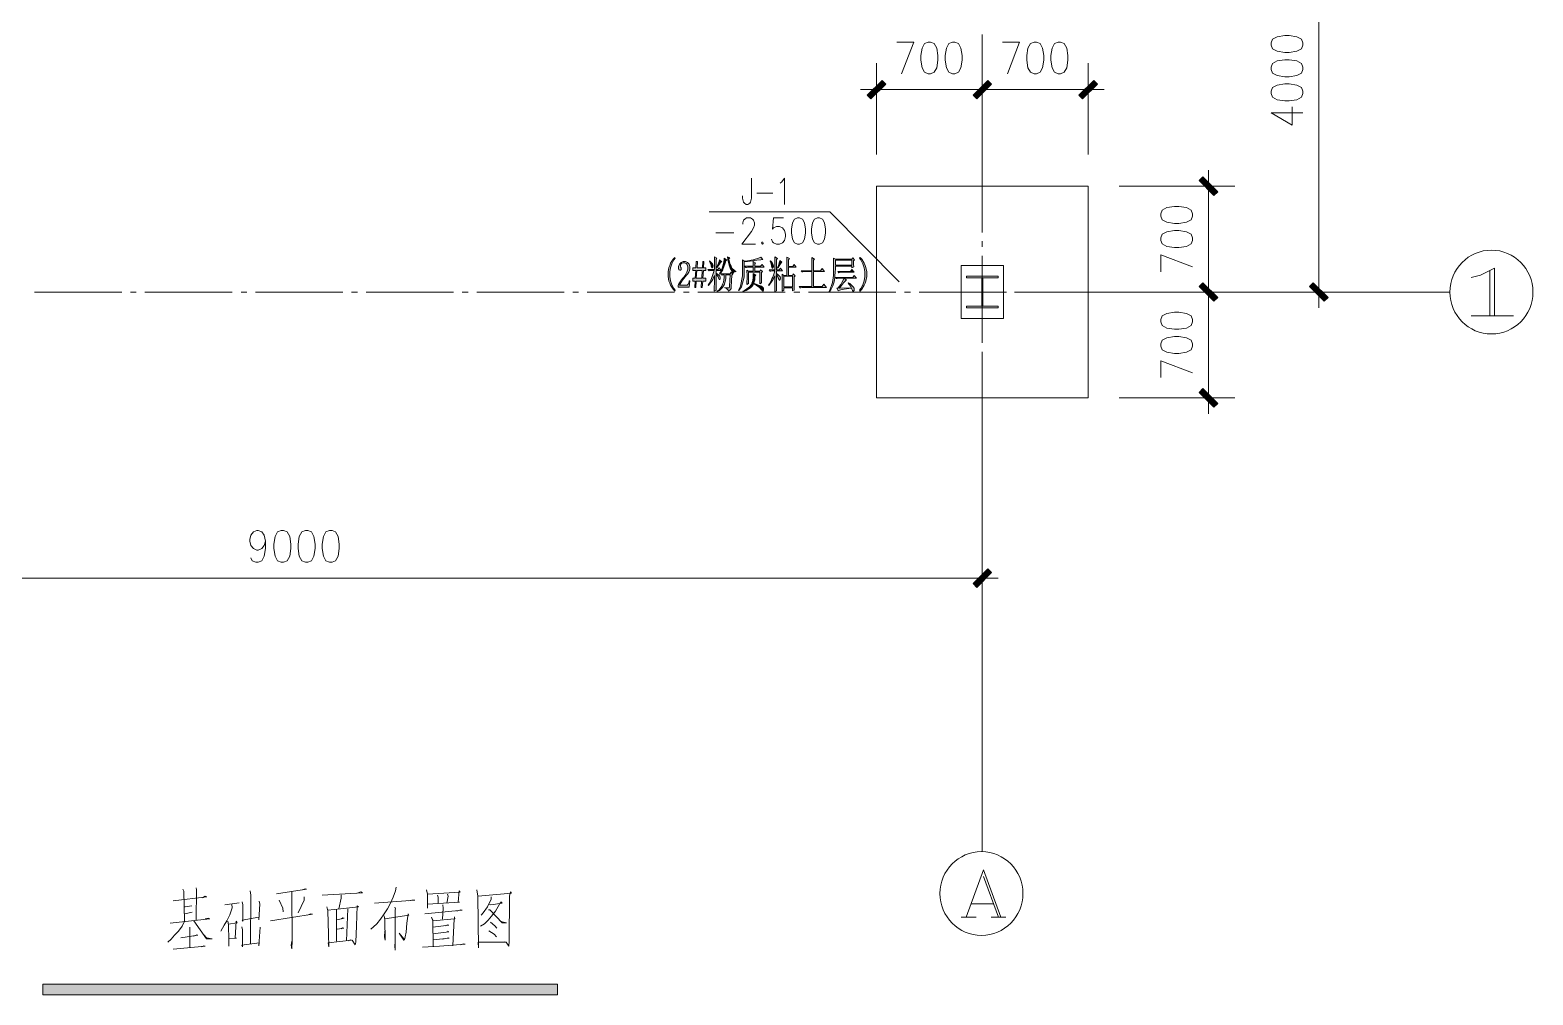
# Model space of a CAD drawing. Header units: millimetres. Extents: x 0 to 586, y 0 to 414.
# Drawn here: x 112.1 to 252.1, y 245.9 to 335.7 of the extents above; entities that cross this region are included whole.
import ezdxf

# ---------------------------------------------------------------- set-up
doc = ezdxf.new("R2010")
doc.units = ezdxf.units.MM

msp = doc.modelspace()

# ---------------------------------------------------------------- hatches: boundary and pattern name
h = msp.add_hatch(color=0)
h.dxf.hatch_style = 2
h.paths.add_polyline_path([(191.459556, 331.039611), (191.808806, 330.693889), (190.425917, 329.311), (190.080194, 329.66025)])
h = msp.add_hatch(color=0)
h.dxf.hatch_style = 2
h.paths.add_polyline_path([(200.286056, 329.311), (199.936806, 329.66025), (201.316167, 331.039611), (201.665417, 330.693889)])
h = msp.add_hatch(color=0)
h.dxf.hatch_style = 2
h.paths.add_polyline_path([(201.316167, 331.039611), (201.665417, 330.693889), (200.286056, 329.311), (199.936806, 329.66025)])
h = msp.add_hatch(color=0)
h.dxf.hatch_style = 2
h.paths.add_polyline_path([(210.146194, 329.311), (209.796944, 329.66025), (211.176306, 331.039611), (211.525556, 330.693889)])
h = msp.add_hatch(color=0)
h.dxf.hatch_style = 2
h.paths.add_polyline_path([(222.733306, 320.667944), (222.384056, 320.322222), (221.004694, 321.701583), (221.353944, 322.050833)])
h = msp.add_hatch(color=0)
h.dxf.hatch_style = 2
h.paths.add_polyline_path([(172.190833, 314.487278), (172.063833, 314.321472), (171.876861, 313.965167), (171.813361, 313.778194), (171.749861, 313.587694), (171.686361, 313.192583), (171.686361, 312.984444), (171.686361, 312.772778), (171.749861, 312.374139), (171.813361, 312.187167), (171.876861, 312.000194), (172.063833, 311.650944), (172.190833, 311.485139), (172.137917, 311.414583), (171.982694, 311.587444), (171.749861, 311.954333), (171.675778, 312.151889), (171.598167, 312.349444), (171.520556, 312.765722), (171.520556, 312.984444), (171.520556, 313.199639), (171.598167, 313.608861), (171.675778, 313.806417), (171.749861, 314.000444), (171.982694, 314.377917), (172.137917, 314.554306)])
h = msp.add_hatch(color=0)
h.dxf.hatch_style = 2
h.paths.add_polyline_path([(173.351472, 313.548889), (173.351472, 313.675889), (173.305611, 313.862861), (173.25975, 313.929889), (173.217417, 313.993389), (173.083361, 314.060417), (172.995167, 314.060417), (172.931667, 314.060417), (172.818778, 314.014556), (172.769389, 313.972222), (172.723528, 313.926361), (172.677667, 313.813472), (172.677667, 313.742917), (172.677667, 313.700583), (172.698833, 313.633556), (172.72, 313.605333), (172.737639, 313.577111), (172.755278, 313.524194), (172.755278, 313.495972), (172.755278, 313.460694), (172.741167, 313.407778), (172.727056, 313.393667), (172.712944, 313.376028), (172.670611, 313.358389), (172.645917, 313.358389), (172.610639, 313.358389), (172.557722, 313.383083), (172.540083, 313.40425), (172.522444, 313.428944), (172.501278, 313.510083), (172.501278, 313.563), (172.501278, 313.707639), (172.585944, 313.929889), (172.667083, 314.003972), (172.748222, 314.081583), (172.924611, 314.155667), (173.019861, 314.155667), (173.150389, 314.155667), (173.347944, 314.074528), (173.411444, 313.989861), (173.474944, 313.908722), (173.538444, 313.700583), (173.538444, 313.577111), (173.538444, 313.495972), (173.506694, 313.330167), (173.474944, 313.2455), (173.446722, 313.164361), (173.347944, 313.005611), (173.284444, 312.931528), (173.122167, 312.7375), (172.87875, 312.423528), (172.794083, 312.303583), (172.705889, 312.183639), (172.603583, 312.021361), (172.589472, 311.979028), (173.238583, 311.979028), (173.287972, 311.979028), (173.372639, 312.028417), (173.404389, 312.074278), (173.436139, 312.123667), (173.482, 312.268306), (173.492583, 312.363556), (173.559611, 312.363556), (173.492583, 311.774417), (172.469528, 311.774417), (172.469528, 311.954333), (172.494222, 312.014306), (172.585944, 312.173056), (172.649444, 312.268306), (172.712944, 312.367083), (172.882278, 312.592861), (172.984583, 312.723389), (173.079833, 312.839806), (173.217417, 313.062056), (173.263278, 313.164361), (173.305611, 313.266667), (173.351472, 313.460694)])
h = msp.add_hatch(color=0)
h.paths.add_polyline_path([(174.649694, 312.352972), (174.141694, 312.352972), (174.106417, 311.746194), (174.007639, 311.746194), (174.042917, 312.352972), (173.83125, 312.352972), (173.83125, 312.614028), (174.0535, 312.614028), (174.106417, 313.330167), (173.83125, 313.330167), (173.83125, 313.591222), (174.120528, 313.591222), (174.152278, 314.155667), (174.251056, 314.155667), (174.219306, 313.591222), (174.723778, 313.591222), (174.759056, 314.155667), (174.857833, 314.155667), (174.822556, 313.591222), (175.034222, 313.591222), (175.034222, 313.330167), (174.811972, 313.330167), (174.759056, 312.614028), (175.034222, 312.614028), (175.034222, 312.352972), (174.748472, 312.352972), (174.713194, 311.746194), (174.614417, 311.746194)])
h.paths.add_polyline_path([(174.152278, 312.614028), (174.660278, 312.614028), (174.713194, 313.330167), (174.208722, 313.330167)])
h = msp.add_hatch(color=0)
h.dxf.hatch_style = 2
h.paths.add_polyline_path([(175.993778, 313.012667), (175.993778, 311.912), (175.993778, 311.823806), (175.997306, 311.615667), (176.004361, 311.49925), (175.827972, 311.404), (175.8315, 311.587444), (175.838556, 312.32475), (175.838556, 312.875083), (175.789167, 312.7375), (175.679806, 312.501139), (175.623361, 312.398833), (175.566917, 312.300056), (175.390528, 312.07075), (175.277639, 311.940222), (175.252944, 311.979028), (175.341139, 312.116611), (175.503417, 312.423528), (175.573972, 312.592861), (175.644528, 312.762194), (175.768, 313.136139), (175.817389, 313.344278), (175.605722, 313.344278), (175.535167, 313.344278), (175.404639, 313.323111), (175.341139, 313.301944), (175.242361, 313.425417), (175.849139, 313.425417), (175.849139, 314.265028), (175.849139, 314.360278), (175.842083, 314.533139), (175.838556, 314.61075), (176.067861, 314.473167), (175.993778, 314.374389), (175.993778, 313.425417), (176.170167, 313.425417), (176.290111, 313.577111), (176.4665, 313.344278), (175.993778, 313.344278), (175.993778, 313.079694), (176.096083, 313.019722), (176.247778, 312.906833), (176.293639, 312.853917), (176.343028, 312.801), (176.385361, 312.698694), (176.381833, 312.649306), (176.381833, 312.596389), (176.364194, 312.529361), (176.350083, 312.518778), (176.335972, 312.504667), (176.318333, 312.490556), (176.290111, 312.490556), (176.24425, 312.564639), (176.223083, 312.64225), (176.191333, 312.730444), (176.074917, 312.917417)])
h = msp.add_hatch(color=0)
h.dxf.hatch_style = 2
h.paths.add_polyline_path([(175.397583, 314.222694), (175.514, 314.106278), (175.655111, 313.944), (175.679806, 313.901667), (175.7045, 313.855806), (175.718611, 313.767611), (175.711556, 313.72175), (175.7045, 313.675889), (175.679806, 313.619444), (175.662167, 313.605333), (175.644528, 313.591222), (175.616306, 313.577111), (175.605722, 313.577111), (175.591611, 313.577111), (175.563389, 313.651194), (175.552806, 313.728806), (175.535167, 313.817), (175.446972, 314.046306), (175.376417, 314.183889)])
h = msp.add_hatch(color=0)
h.dxf.hatch_style = 2
h.paths.add_polyline_path([(176.311278, 314.321472), (176.519417, 314.127444), (176.420639, 314.085111), (176.318333, 313.915778), (176.141944, 313.65825), (176.067861, 313.577111), (176.046694, 313.605333), (176.141944, 313.802889), (176.272472, 314.162722)])
h = msp.add_hatch(color=0)
h.dxf.hatch_style = 2
h.paths.add_polyline_path([(176.762833, 314.473167), (176.995667, 314.307361), (176.907472, 314.222694), (176.8475, 314.011028), (176.727556, 313.661778), (176.671111, 313.527722), (176.611139, 313.393667), (176.448861, 313.122028), (176.343028, 312.984444), (176.311278, 313.026778), (176.410056, 313.185528), (176.568806, 313.559472), (176.62525, 313.778194), (176.681694, 313.993389), (176.75225, 314.342639)])
h = msp.add_hatch(color=0)
h.dxf.hatch_style = 2
h.paths.add_polyline_path([(177.073278, 314.596639), (177.270833, 314.497861), (177.182639, 314.416722), (177.210861, 314.22975), (177.316694, 313.884028), (177.397833, 313.72175), (177.475444, 313.559472), (177.701222, 313.330167), (177.842333, 313.259611), (177.842333, 313.217278), (177.771778, 313.224333), (177.662417, 313.164361), (177.623611, 313.093806), (177.500139, 313.224333), (177.313167, 313.552417), (177.246139, 313.749972), (177.182639, 313.944), (177.094444, 314.367333)])
h = msp.add_hatch(color=0)
h.dxf.hatch_style = 2
h.paths.add_polyline_path([(178.08575, 311.485139), (178.283306, 311.883778), (178.470278, 312.825694), (178.459694, 313.3725), (178.459694, 313.714694), (178.452639, 314.198), (178.449111, 314.335583), (178.604333, 314.212111), (178.932417, 314.243861), (179.454528, 314.332056), (179.648556, 314.381444), (179.842583, 314.434361), (180.096583, 314.533139), (180.156556, 314.582528), (180.343528, 314.349694), (180.167139, 314.328528), (179.803778, 314.279139), (179.616806, 314.250917), (179.422778, 314.226222), (178.918306, 314.169778), (178.604333, 314.141556), (178.604333, 313.234917), (178.618444, 312.709278), (178.3715, 311.820278), (178.106917, 311.456917)])
h = msp.add_hatch(color=0)
h.dxf.hatch_style = 2
h.paths.add_polyline_path([(179.461583, 313.728806), (179.461583, 313.838167), (179.454528, 314.053361), (179.451, 314.155667), (179.680306, 314.032194), (179.606222, 313.947528), (179.606222, 313.728806), (180.135389, 313.728806), (180.2765, 313.894611), (180.463472, 313.647667), (179.606222, 313.647667), (179.606222, 313.259611), (180.057778, 313.259611), (180.135389, 313.397194), (180.30825, 313.231389), (180.220056, 313.136139), (180.220056, 312.786889), (180.227111, 312.310639), (180.234167, 312.187167), (180.078944, 312.088389), (180.078944, 313.178472), (179.020611, 313.178472), (179.020611, 312.116611), (178.865389, 312.035472), (178.872444, 312.240083), (178.8795, 312.6105), (178.8795, 312.772778), (178.8795, 312.931528), (178.872444, 313.231389), (178.865389, 313.368972), (179.020611, 313.259611), (179.461583, 313.259611), (179.461583, 313.647667), (178.999444, 313.647667), (178.939472, 313.647667), (178.816, 313.6265), (178.756028, 313.605333), (178.65725, 313.728806)])
h = msp.add_hatch(color=0)
h.dxf.hatch_style = 2
h.paths.add_polyline_path([(180.936194, 313.383083), (181.465361, 313.383083), (181.465361, 314.346167), (181.465361, 314.395556), (181.461833, 314.519028), (181.454778, 314.593111), (181.708778, 314.444944), (181.61, 314.346167), (181.61, 313.383083), (181.874583, 313.383083), (182.005111, 313.563), (182.1815, 313.301944), (181.61, 313.301944), (181.61, 313.040889), (181.751111, 312.949167), (181.916917, 312.815111), (181.941611, 312.772778), (181.962778, 312.726917), (181.983944, 312.652833), (181.983944, 312.628139), (181.983944, 312.599917), (181.969833, 312.532889), (181.955722, 312.497611), (181.941611, 312.458806), (181.923972, 312.42), (181.902806, 312.42), (181.856944, 312.490556), (181.828722, 312.557583), (181.789917, 312.659889), (181.680556, 312.868028), (181.61, 312.970333), (181.61, 311.774417), (181.61, 311.68975), (181.613528, 311.520417), (181.620583, 311.428694), (181.454778, 311.361667), (181.461833, 311.527472), (181.465361, 312.26125), (181.465361, 312.83275), (181.415972, 312.716333), (181.299556, 312.490556), (181.236056, 312.377667), (181.169028, 312.268306), (181.010278, 312.049583), (180.915028, 311.940222), (180.893861, 311.979028), (180.971472, 312.095444), (181.126694, 312.381194), (181.200778, 312.550528), (181.278389, 312.719861), (181.405389, 313.093806), (181.454778, 313.301944), (181.299556, 313.301944), (181.229, 313.301944), (181.098472, 313.280778), (181.0385, 313.259611)])
h = msp.add_hatch(color=0)
h.dxf.hatch_style = 2
h.paths.add_polyline_path([(181.080833, 314.222694), (181.147861, 314.141556), (181.250167, 314.003972), (181.285444, 313.947528), (181.320722, 313.891083), (181.352472, 313.781722), (181.345417, 313.728806), (181.338361, 313.672361), (181.313667, 313.601806), (181.296028, 313.584167), (181.274861, 313.566528), (181.246639, 313.548889), (181.236056, 313.548889), (181.207833, 313.548889), (181.176083, 313.630028), (181.169028, 313.714694), (181.158444, 313.817), (181.098472, 314.056889), (181.049083, 314.194472)])
h = msp.add_hatch(color=0)
h.dxf.hatch_style = 2
h.paths.add_polyline_path([(181.941611, 314.265028), (182.128583, 314.099222), (182.089778, 314.071), (181.991, 313.954583), (181.934556, 313.866389), (181.878111, 313.774667), (181.786389, 313.615917), (181.751111, 313.548889), (181.719361, 313.577111), (181.804028, 313.795833), (181.913389, 314.141556)])
h = msp.add_hatch(color=0)
h.paths.add_polyline_path([(182.139167, 312.984444), (182.304972, 312.875083), (182.590722, 312.875083), (182.590722, 314.183889), (182.590722, 314.286194), (182.583667, 314.48375), (182.580139, 314.582528), (182.830611, 314.444944), (182.742417, 314.332056), (182.742417, 313.714694), (183.141056, 313.714694), (183.282167, 313.891083), (183.472667, 313.630028), (182.742417, 313.630028), (182.742417, 312.875083), (183.109306, 312.875083), (183.183389, 313.012667), (183.349194, 312.846861), (183.271583, 312.751611), (183.271583, 311.81675), (183.271583, 311.717972), (183.278639, 311.566278), (183.282167, 311.513361), (183.119889, 311.442806), (183.119889, 311.732083), (182.304972, 311.732083), (182.304972, 311.485139), (182.139167, 311.414583), (182.142694, 311.601556), (182.14975, 312.035472), (182.14975, 312.282417), (182.14975, 312.532889), (182.142694, 312.882139)])
h.paths.add_polyline_path([(182.304972, 312.793944), (182.304972, 311.81675), (183.119889, 311.81675), (183.119889, 312.793944)])
h = msp.add_hatch(color=0)
h.dxf.hatch_style = 2
h.paths.add_polyline_path([(184.915528, 313.922833), (184.915528, 314.046306), (184.908472, 314.363806), (184.901417, 314.554306), (185.176583, 314.402611), (185.077806, 314.29325), (185.077806, 313.316056), (185.716333, 313.316056), (185.871556, 313.510083), (186.093806, 313.234917), (185.077806, 313.234917), (185.077806, 311.827333), (185.871556, 311.827333), (186.047944, 312.049583), (186.291361, 311.746194), (184.0865, 311.746194), (184.015944, 311.746194), (183.885417, 311.725028), (183.821917, 311.703861), (183.723139, 311.827333), (184.915528, 311.827333), (184.915528, 313.234917), (184.287583, 313.234917), (184.2135, 313.234917), (184.082972, 313.21375), (184.023, 313.192583), (183.924222, 313.316056), (184.915528, 313.316056)])
h = msp.add_hatch(color=0)
h.paths.add_polyline_path([(186.534778, 311.404), (186.637083, 311.601556), (186.78525, 312.014306), (186.831111, 312.2295), (186.873444, 312.441167), (186.922833, 312.8645), (186.929889, 313.076167), (186.933417, 313.284306), (186.940472, 313.672361), (186.940472, 313.845222), (186.940472, 314.021611), (186.933417, 314.342639), (186.929889, 314.487278), (187.106278, 314.377917), (188.637333, 314.377917), (188.746694, 314.511972), (188.901917, 314.321472), (188.813722, 314.236806), (188.813722, 314.162722), (188.813722, 314.0075), (188.813722, 313.926361), (188.813722, 313.84875), (188.81725, 313.714694), (188.824306, 313.65825), (188.647917, 313.577111), (188.647917, 313.742917), (187.106278, 313.742917), (187.106278, 313.534778), (187.088639, 313.114972), (187.074528, 312.903306), (187.056889, 312.688111), (186.986333, 312.289472), (186.933417, 312.1025), (186.884028, 311.919056), (186.697056, 311.545111), (186.566528, 311.361667)])
h.paths.add_polyline_path([(187.106278, 314.29325), (187.106278, 313.824056), (188.647917, 313.824056), (188.647917, 314.29325)])
h = msp.add_hatch(color=0)
h.dxf.hatch_style = 2
h.paths.add_polyline_path([(189.364056, 314.487278), (189.416972, 314.554306), (189.572194, 314.377917), (189.805028, 314.000444), (189.882639, 313.806417), (189.956722, 313.608861), (190.034333, 313.199639), (190.034333, 312.984444), (190.034333, 312.765722), (189.956722, 312.349444), (189.882639, 312.151889), (189.805028, 311.954333), (189.572194, 311.587444), (189.416972, 311.414583), (189.364056, 311.485139), (189.491056, 311.650944), (189.678028, 312.000194), (189.741528, 312.187167), (189.805028, 312.374139), (189.868528, 312.772778), (189.868528, 312.984444), (189.868528, 313.192583), (189.805028, 313.587694), (189.741528, 313.778194), (189.678028, 313.965167), (189.491056, 314.321472)])
h = msp.add_hatch(color=0)
h.dxf.hatch_style = 2
h.paths.add_polyline_path([(176.4665, 313.026778), (177.302583, 313.026778), (177.401361, 313.164361), (177.567167, 312.984444), (177.468389, 312.903306), (177.447222, 312.374139), (177.411944, 311.781472), (177.401361, 311.717972), (177.390778, 311.658), (177.348444, 311.559222), (177.313167, 311.527472), (177.281417, 311.492194), (177.19675, 311.428694), (177.147361, 311.404), (177.126194, 311.506306), (176.960389, 311.658), (176.819278, 311.703861), (176.819278, 311.760306), (176.956861, 311.732083), (177.129722, 311.707389), (177.165, 311.710917), (177.200278, 311.714444), (177.246139, 311.770889), (177.253194, 311.820278), (177.26025, 311.873194), (177.292, 312.434111), (177.313167, 312.942111), (176.918056, 312.942111), (176.896889, 312.585806), (176.784, 312.067222), (176.695806, 311.904944), (176.607611, 311.742667), (176.311278, 311.471028), (176.103139, 311.361667), (176.092556, 311.414583), (176.279528, 311.545111), (176.537056, 311.869667), (176.607611, 312.063694), (176.681694, 312.254194), (176.759306, 312.695167), (176.762833, 312.942111), (176.724028, 312.942111), (176.62525, 312.924472), (176.565278, 312.903306)])
h = msp.add_hatch(color=0)
h.dxf.hatch_style = 2
h.paths.add_polyline_path([(178.502028, 311.414583), (178.629028, 311.471028), (178.875972, 311.619194), (178.992389, 311.710917), (179.112333, 311.802639), (179.281667, 312.017833), (179.331056, 312.137778), (179.380444, 312.257722), (179.433361, 312.497611), (179.440417, 312.621083), (179.443944, 312.741028), (179.451, 312.949167), (179.451, 313.040889), (179.694417, 312.889194), (179.606222, 312.790417), (179.595639, 312.476444), (179.458056, 312.00725), (179.334583, 311.855556), (179.211111, 311.703861), (178.801889, 311.463972), (178.516139, 311.37225)])
h = msp.add_hatch(color=0)
h.dxf.hatch_style = 2
h.paths.add_polyline_path([(188.341, 312.187167), (188.443306, 312.109556), (188.623222, 311.957861), (188.697306, 311.883778), (188.771389, 311.806167), (188.852528, 311.675639), (188.856056, 311.622722), (188.863111, 311.566278), (188.845472, 311.481611), (188.824306, 311.449861), (188.803139, 311.418111), (188.774917, 311.389889), (188.75375, 311.389889), (188.729056, 311.407528), (188.725528, 311.428694), (188.704361, 311.478083), (188.647917, 311.601556), (188.616167, 311.675639), (188.355111, 311.647417), (187.938833, 311.5945), (187.783611, 311.566278), (187.624861, 311.538056), (187.42025, 311.471028), (187.370861, 311.428694), (187.2615, 311.68975), (187.332056, 311.696806), (187.508444, 311.869667), (187.61075, 312.035472), (187.716583, 312.201278), (187.861222, 312.490556), (187.900028, 312.614028), (187.480222, 312.614028), (187.409667, 312.614028), (187.275611, 312.592861), (187.215639, 312.571694), (187.116861, 312.695167), (188.725528, 312.695167), (188.866639, 312.875083), (189.078306, 312.614028), (187.931778, 312.614028), (188.139917, 312.434111), (188.090528, 312.412944), (187.952944, 312.282417), (187.86475, 312.173056), (187.776556, 312.056639), (187.575472, 311.813222), (187.459056, 311.68975), (188.591472, 311.732083), (188.542083, 311.827333), (188.400972, 312.035472), (188.305722, 312.144833)])
h = msp.add_hatch(color=0)
h.dxf.hatch_style = 2
h.paths.add_polyline_path([(187.335583, 313.249028), (188.527972, 313.249028), (188.6585, 313.414833), (188.856056, 313.164361), (187.698944, 313.164361), (187.617806, 313.164361), (187.487278, 313.143194), (187.437889, 313.125556)])
h = msp.add_hatch(color=0)
h.dxf.hatch_style = 2
h.paths.add_polyline_path([(179.560361, 312.116611), (179.807306, 312.035472), (180.138917, 311.908472), (180.220056, 311.862611), (180.304722, 311.81675), (180.392917, 311.735611), (180.396444, 311.696806), (180.4035, 311.658), (180.410556, 311.601556), (180.410556, 311.580389), (180.410556, 311.545111), (180.399972, 311.488667), (180.392917, 311.463972), (180.385861, 311.439278), (180.37175, 311.414583), (180.347056, 311.414583), (180.304722, 311.449861), (180.2765, 311.485139), (180.234167, 311.545111), (180.110694, 311.672111), (180.033083, 311.739139), (179.959, 311.802639), (179.715583, 311.964917), (179.549778, 312.063694)])
h = msp.add_hatch(color=0)
h.dxf.hatch_style = 2
h.paths.add_polyline_path([(221.004694, 311.841444), (221.353944, 312.190694), (222.733306, 310.811333), (222.384056, 310.462083)])
h = msp.add_hatch(color=0)
h.dxf.hatch_style = 2
h.paths.add_polyline_path([(222.733306, 310.811333), (222.384056, 310.462083), (221.004694, 311.841444), (221.353944, 312.190694)])
h = msp.add_hatch(color=0)
h.dxf.hatch_style = 2
h.paths.add_polyline_path([(231.284639, 311.841444), (231.633889, 312.190694), (233.01325, 310.811333), (232.664, 310.462083)])
h = msp.add_hatch(color=0)
h.dxf.hatch_style = 2
h.paths.add_polyline_path([(221.004694, 301.981306), (221.353944, 302.330556), (222.733306, 300.951194), (222.384056, 300.601944)])
h = msp.add_hatch(color=0)
h.dxf.hatch_style = 2
h.paths.add_polyline_path([(200.286056, 283.816778), (199.936806, 284.166028), (201.316167, 285.545389), (201.665417, 285.196139)])
h = msp.add_hatch(color=0)
h.dxf.hatch_style = 2
h.paths.add_polyline_path([(113.255778, 245.857889), (113.255778, 246.845667), (161.212389, 246.845667), (161.212389, 245.857889)])

# ---------------------------------------------------------------- linework, layer by layer
at = {"color": 0, "lineweight": 0}
for points in [[(232.148944, 350.752833), (232.148944, 311.336972)], [(200.801111, 327.18375), (200.801111, 335.318806)], [(192.831861, 334.61325), (194.408778, 334.61325), (193.279889, 331.656972)], [(202.688472, 334.61325), (204.265389, 334.61325), (203.140028, 331.656972)], [(190.9445, 324.142806), (190.9445, 332.641222)], [(200.801111, 324.142806), (200.801111, 332.641222)], [(200.801111, 324.142806), (200.801111, 332.641222)], [(210.66125, 324.142806), (210.66125, 332.641222)], [(192.422639, 330.175306), (189.462833, 330.175306)], [(190.951556, 330.175306), (200.790528, 330.175306)], [(199.322972, 330.175306), (202.27925, 330.175306)], [(202.27925, 330.175306), (199.322972, 330.175306)], [(200.811694, 330.175306), (210.650667, 330.175306)], [(209.183111, 330.175306), (212.139389, 330.175306)], [(227.711, 328.002194), (229.683028, 326.876833), (229.683028, 328.566639)], [(227.711, 328.002194), (230.670806, 328.002194)], [(200.801111, 325.829083), (200.801111, 326.372361)], [(200.801111, 316.882639), (200.801111, 325.017694)], [(221.869, 319.704861), (221.869, 322.664667)], [(179.29225, 321.941472), (179.29225, 320.064694), (179.211111, 319.711917), (179.126444, 319.5955), (178.960639, 319.479083), (178.794833, 319.479083), (178.629028, 319.5955), (178.544361, 319.711917), (178.463222, 320.064694), (178.463222, 320.301056)], [(181.955722, 321.472278), (182.121528, 321.592222), (182.372, 321.941472), (182.372, 319.479083)], [(213.561083, 321.186528), (224.334917, 321.186528)], [(221.869, 311.336972), (221.869, 321.175944)], [(179.793194, 320.533889), (181.288972, 320.533889)], [(186.580639, 318.787639), (175.365833, 318.787639)], [(178.473806, 317.65875), (178.473806, 317.775167), (178.565528, 318.011528), (178.660778, 318.127944), (178.844222, 318.244361), (179.214639, 318.244361), (179.401611, 318.127944), (179.493333, 318.011528), (179.588583, 317.775167), (179.588583, 317.542333), (179.493333, 317.305972), (179.309889, 316.956722), (178.382083, 315.781972), (179.680306, 315.781972)], [(182.27675, 318.244361), (181.348944, 318.244361), (181.257222, 317.189556), (181.348944, 317.305972), (181.627639, 317.425917), (181.906333, 317.425917), (182.185028, 317.305972), (182.372, 317.073139), (182.463722, 316.720361), (182.463722, 316.484), (182.372, 316.13475), (182.185028, 315.898389), (181.906333, 315.781972), (181.627639, 315.781972), (181.348944, 315.898389), (181.257222, 316.014806), (181.1655, 316.251167)], [(186.580639, 318.787639), (193.057639, 312.285944)], [(175.969083, 316.836778), (177.637722, 316.836778)], [(180.329417, 316.014806), (180.237694, 315.898389), (180.329417, 315.781972), (180.421139, 315.898389)], [(200.801111, 315.527972), (200.801111, 316.067722)], [(200.801111, 306.581528), (200.801111, 314.713056)], [(217.431056, 313.21375), (217.431056, 314.790667), (220.390861, 313.665306)], [(202.27925, 312.804528), (199.322972, 312.804528)], [(199.322972, 312.804528), (199.322972, 312.656361)], [(199.322972, 312.656361), (200.751722, 312.656361)], [(200.751722, 312.656361), (200.751722, 309.996417)], [(200.8505, 312.656361), (202.27925, 312.656361)], [(200.8505, 309.996417), (200.8505, 312.656361)], [(202.27925, 312.656361), (202.27925, 312.804528)], [(221.869, 312.804528), (221.869, 309.84825)], [(221.869, 309.84825), (221.869, 312.804528)], [(232.148944, 312.804528), (232.148944, 309.84825)], [(246.344722, 312.691639), (247.223139, 312.903306), (248.535472, 313.534778), (248.535472, 309.118)], [(248.098028, 313.323111), (248.098028, 309.118)], [(120.61825, 311.326389), (112.486722, 311.326389)], [(121.976444, 311.326389), (121.433167, 311.326389)], [(130.922889, 311.326389), (122.787833, 311.326389)], [(132.277556, 311.326389), (131.734278, 311.326389)], [(141.224, 311.326389), (133.092472, 311.326389)], [(142.582194, 311.326389), (142.038917, 311.326389)], [(151.528639, 311.326389), (143.393583, 311.326389)], [(152.883306, 311.326389), (152.340028, 311.326389)], [(161.82975, 311.326389), (153.698222, 311.326389)], [(163.184417, 311.326389), (162.644667, 311.326389)], [(172.134389, 311.326389), (163.999333, 311.326389)], [(173.489056, 311.326389), (172.945778, 311.326389)], [(182.4355, 311.326389), (174.303972, 311.326389)], [(183.790167, 311.326389), (183.250417, 311.326389)], [(192.740139, 311.326389), (184.605083, 311.326389)], [(194.094806, 311.326389), (193.551528, 311.326389)], [(203.04125, 311.326389), (194.906194, 311.326389)], [(203.810306, 311.326389), (234.614861, 311.326389)], [(204.395917, 311.326389), (203.856167, 311.326389)], [(213.345889, 311.326389), (205.210833, 311.326389)], [(213.561083, 311.326389), (224.334917, 311.326389)], [(213.561083, 311.326389), (224.334917, 311.326389)], [(214.700556, 311.326389), (214.157278, 311.326389)], [(223.766944, 311.326389), (215.511944, 311.326389)], [(221.869, 301.476833), (221.869, 311.315806)], [(244.372694, 311.326389), (222.288806, 311.326389)], [(199.322972, 309.996417), (199.322972, 309.84825)], [(199.322972, 309.996417), (200.751722, 309.996417)], [(199.322972, 309.84825), (202.27925, 309.84825)], [(200.8505, 309.996417), (202.27925, 309.996417)], [(202.27925, 309.84825), (202.27925, 309.996417)], [(246.344722, 309.118), (250.288778, 309.118)], [(200.801111, 305.223333), (200.801111, 305.766611)], [(200.801111, 305.410306), (200.801111, 282.215167)], [(200.801111, 296.276889), (200.801111, 304.411944)], [(217.431056, 303.353611), (217.431056, 304.930528), (220.390861, 303.805167)], [(221.869, 302.944389), (221.869, 299.988111)], [(213.561083, 301.46625), (224.334917, 301.46625)], [(200.801111, 259.245806), (200.801111, 299.988111)], [(200.801111, 294.922222), (200.801111, 295.461972)], [(200.801111, 285.901694), (200.801111, 294.107306)], [(134.013222, 288.13125), (133.900333, 287.707917), (133.674556, 287.425694), (133.335889, 287.284583), (133.223, 287.284583), (132.887861, 287.425694), (132.662083, 287.707917), (132.549194, 288.13125), (132.549194, 288.272361), (132.662083, 288.695694), (132.887861, 288.977917), (133.223, 289.1155), (133.335889, 289.1155), (133.674556, 288.977917), (133.900333, 288.695694), (134.013222, 288.13125), (134.013222, 287.425694), (133.900333, 286.723667), (133.674556, 286.300333), (133.335889, 286.159222), (133.113639, 286.159222), (132.774972, 286.300333), (132.662083, 286.582556)], [(72.644, 284.681083), (200.790528, 284.681083)], [(199.322972, 284.681083), (202.27925, 284.681083)], [(200.917528, 257.510139), (199.29475, 253.093361)], [(200.917528, 257.510139), (202.540306, 253.093361)], [(200.917528, 256.882194), (202.311, 253.093361)], [(126.319139, 255.707444), (126.393222, 255.520472), (126.467306, 252.726472), (126.245056, 252.260806), (125.909917, 251.795139), (125.535972, 251.421194), (125.239639, 251.050778), (124.9045, 250.768556)], [(125.423083, 254.635), (128.55575, 255.008944), (128.404056, 255.054806), (128.143, 254.917222)], [(127.546806, 255.848556), (127.585611, 255.661583), (127.546806, 252.867583)], [(132.577417, 255.566333), (132.655028, 255.150056), (132.616222, 250.630972)], [(135.039806, 255.287639), (137.833806, 255.707444), (137.720917, 255.753306), (137.459861, 255.661583)], [(136.454444, 255.474611), (136.49325, 250.909667), (136.454444, 250.165306), (136.415639, 250.489861), (136.454444, 250.863806)], [(137.608028, 255.008944), (137.608028, 254.680861), (137.050639, 253.516694)], [(139.28725, 255.150056), (143.051389, 255.382889), (142.899694, 255.474611), (142.564556, 255.3335)], [(141.075833, 255.195917), (141.075833, 254.867833), (140.850056, 253.890639)], [(146.180528, 255.894417), (146.141722, 255.566333), (145.919472, 254.963083), (145.658417, 254.402167), (145.397361, 253.890639), (145.062222, 253.424972), (144.727083, 252.913444), (144.391944, 252.493639), (144.092083, 252.214944), (143.831028, 251.982111)], [(149.013333, 255.661583), (149.122694, 255.241778), (149.122694, 254.264583), (149.122694, 254.215194), (149.122694, 253.9365), (149.122694, 254.215194), (149.122694, 254.310444), (152.103667, 254.497417), (151.9555, 254.497417), (152.068389, 255.566333), (152.142472, 255.42875), (149.122694, 255.241778)], [(150.054028, 255.150056), (150.092833, 254.963083), (150.092833, 254.402167)], [(150.985361, 255.241778), (151.024167, 255.054806), (150.911278, 254.402167)], [(153.705278, 255.661583), (153.782889, 255.054806), (153.856972, 250.257028), (153.818167, 250.768556), (156.464, 250.768556), (156.277028, 250.817944), (155.906611, 250.768556)], [(153.818167, 255.054806), (156.947306, 255.3335), (156.837944, 255.474611), (156.763861, 255.054806), (156.725056, 250.863806), (156.689778, 250.398139), (156.428722, 250.768556)], [(155.049361, 255.008944), (155.049361, 254.776111), (154.714222, 254.077611), (154.305, 253.516694), (154.118028, 253.283861)], [(126.467306, 254.077611), (126.541389, 254.077611), (127.137583, 254.169333)], [(126.506111, 253.424972), (127.176389, 253.566083)], [(130.866444, 254.310444), (130.901722, 253.982361), (130.679472, 253.33325), (130.418417, 252.772333), (130.157361, 252.352528), (129.8575, 251.795139)], [(130.231444, 254.264583), (131.572, 254.448028)], [(131.833056, 254.543278), (131.907139, 254.264583), (131.907139, 252.726472), (131.833056, 252.818194), (133.399389, 253.100417)], [(133.434667, 254.589139), (133.473472, 254.310444), (133.399389, 252.867583)], [(135.300861, 254.680861), (135.636, 253.9365), (135.671278, 253.611944)], [(139.73175, 254.077611), (139.809361, 253.703667), (139.883444, 251.516444), (139.918722, 250.352278), (139.844639, 250.722694), (142.042444, 250.955528), (141.933083, 251.001389), (141.746111, 250.909667)], [(142.08125, 250.955528), (142.377583, 250.535722), (142.416389, 250.768556), (142.490472, 252.306667), (142.564556, 254.169333), (142.677444, 254.077611), (141.00175, 253.890639), (139.809361, 253.749528)], [(140.627806, 253.798917), (140.627806, 250.863806)], [(141.672028, 253.890639), (141.559139, 250.909667)], [(144.166167, 254.402167), (147.930306, 254.680861), (147.633972, 254.680861), (147.334111, 254.635)], [(146.067639, 254.03175), (146.141722, 253.890639), (146.106444, 253.798917), (146.106444, 250.024194), (146.067639, 250.398139), (146.106444, 250.817944)], [(148.861639, 253.424972), (152.329444, 253.749528), (152.216556, 253.798917), (151.842611, 253.657806)], [(150.540861, 254.264583), (150.576139, 253.9365), (150.502056, 252.913444)], [(154.862389, 254.310444), (155.010556, 254.264583), (156.054778, 254.402167), (155.941889, 254.543278), (155.458583, 253.657806), (155.084639, 253.192139), (154.7495, 252.818194), (154.414361, 252.493639), (154.043944, 252.260806)], [(154.788306, 253.798917), (154.901194, 253.798917), (156.054778, 252.585361), (156.464, 252.585361), (156.054778, 252.680611), (155.867806, 252.772333)], [(199.756889, 254.356306), (201.845333, 254.356306)], [(125.12675, 252.5395), (128.816806, 252.959306), (128.665111, 253.005167), (128.404056, 252.959306)], [(126.950611, 252.169083), (126.950611, 250.302889)], [(127.324556, 252.772333), (128.516944, 251.096639), (129.039056, 251.096639), (128.516944, 251.188361), (128.294694, 251.421194)], [(130.4925, 252.726472), (130.566583, 252.401917), (130.605389, 250.955528), (130.605389, 250.398139), (130.605389, 251.096639), (131.310944, 251.1425), (131.201583, 251.1425), (131.275667, 252.726472), (131.385028, 252.585361), (130.527778, 252.447778)], [(131.797778, 252.214944), (131.871861, 251.932722), (131.871861, 250.352278), (131.797778, 250.489861), (133.434667, 250.722694), (133.399389, 250.444), (133.512278, 252.169083)], [(134.478889, 252.772333), (138.391194, 253.379111), (138.204222, 253.424972), (137.943167, 253.283861)], [(140.666611, 252.867583), (141.336889, 253.005167), (141.224, 253.051028), (141.111111, 252.959306)], [(140.701889, 251.982111), (141.298083, 252.073833), (141.185194, 252.119694), (141.075833, 252.027972)], [(145.062222, 253.238), (145.136306, 252.867583), (145.175111, 250.955528), (145.101028, 251.283611), (145.136306, 251.841)], [(145.136306, 252.959306), (147.372917, 253.283861), (147.298833, 253.424972), (147.185944, 252.5395), (147.111861, 251.699889), (147.037778, 251.283611), (146.963694, 251.001389), (146.889611, 250.955528), (146.476861, 251.608167), (146.924889, 251.050778)], [(149.644806, 250.352278), (149.609528, 252.818194), (149.496639, 253.100417), (149.609528, 252.772333), (151.620361, 252.959306), (151.620361, 253.146278), (151.659167, 252.959306), (151.581556, 252.959306), (151.472194, 250.444)], [(149.609528, 252.169083), (151.09825, 252.352528), (150.985361, 252.401917), (150.763111, 252.306667)], [(154.975278, 252.63475), (155.3845, 252.306667), (155.571472, 252.073833)], [(198.829083, 253.093361), (200.222556, 253.093361)], [(201.6125, 253.093361), (203.005972, 253.093361)], [(126.132167, 251.188361), (127.6985, 251.421194), (127.624417, 251.467056), (127.324556, 251.329472)], [(149.609528, 251.562306), (151.09825, 251.749278), (150.985361, 251.795139)], [(149.644806, 251.001389), (151.137056, 251.1425), (151.062972, 251.188361), (150.540861, 251.050778)], [(154.823583, 251.841), (155.310417, 251.516444), (155.532667, 251.283611)], [(125.423083, 250.119444), (128.404056, 250.398139), (128.255889, 250.444), (128.068917, 250.352278)], [(152.17775, 250.535722), (152.477611, 250.630972), (152.625778, 250.585111), (150.241, 250.398139), (148.639389, 250.302889)]]:
    msp.add_lwpolyline(points, dxfattribs=at)
for points in [[(227.711, 334.313389), (227.852111, 333.974722), (228.275444, 333.748944), (228.981, 333.636056), (229.404333, 333.636056), (230.106361, 333.748944), (230.529694, 333.974722), (230.670806, 334.313389), (230.670806, 334.539167), (230.529694, 334.874306), (230.106361, 335.100083), (229.404333, 335.212972), (228.981, 335.212972), (228.275444, 335.100083), (227.852111, 334.874306), (227.711, 334.539167)], [(195.759917, 334.61325), (195.42125, 334.472139), (195.195472, 334.048806), (195.082583, 333.346778), (195.082583, 332.923444), (195.195472, 332.217889), (195.42125, 331.794556), (195.759917, 331.656972), (195.985694, 331.656972), (196.324361, 331.794556), (196.550139, 332.217889), (196.6595, 332.923444), (196.6595, 333.346778), (196.550139, 334.048806), (196.324361, 334.472139), (195.985694, 334.61325)], [(198.014167, 334.61325), (197.6755, 334.472139), (197.449722, 334.048806), (197.336833, 333.346778), (197.336833, 332.923444), (197.449722, 332.217889), (197.6755, 331.794556), (198.014167, 331.656972), (198.239944, 331.656972), (198.575083, 331.794556), (198.800861, 332.217889), (198.91375, 332.923444), (198.91375, 333.346778), (198.800861, 334.048806), (198.575083, 334.472139), (198.239944, 334.61325)], [(205.620056, 334.61325), (205.281389, 334.472139), (205.055611, 334.048806), (204.942722, 333.346778), (204.942722, 332.923444), (205.055611, 332.217889), (205.281389, 331.794556), (205.620056, 331.656972), (205.845833, 331.656972), (206.180972, 331.794556), (206.40675, 332.217889), (206.519639, 332.923444), (206.519639, 333.346778), (206.40675, 334.048806), (206.180972, 334.472139), (205.845833, 334.61325)], [(207.870778, 334.61325), (207.535639, 334.472139), (207.309861, 334.048806), (207.196972, 333.346778), (207.196972, 332.923444), (207.309861, 332.217889), (207.535639, 331.794556), (207.870778, 331.656972), (208.096556, 331.656972), (208.435222, 331.794556), (208.661, 332.217889), (208.773889, 332.923444), (208.773889, 333.346778), (208.661, 334.048806), (208.435222, 334.472139), (208.096556, 334.61325)], [(227.711, 332.059139), (227.852111, 331.720472), (228.275444, 331.494694), (228.981, 331.381806), (229.404333, 331.381806), (230.106361, 331.494694), (230.529694, 331.720472), (230.670806, 332.059139), (230.670806, 332.284917), (230.529694, 332.623583), (230.106361, 332.845833), (229.404333, 332.958722), (228.981, 332.958722), (228.275444, 332.845833), (227.852111, 332.623583), (227.711, 332.284917)], [(191.459556, 331.039611), (191.808806, 330.693889), (190.425917, 329.311), (190.080194, 329.66025)], [(200.286056, 329.311), (199.936806, 329.66025), (201.316167, 331.039611), (201.665417, 330.693889)], [(201.316167, 331.039611), (201.665417, 330.693889), (200.286056, 329.311), (199.936806, 329.66025)], [(210.146194, 329.311), (209.796944, 329.66025), (211.176306, 331.039611), (211.525556, 330.693889)], [(227.711, 329.804889), (227.852111, 329.466222), (228.275444, 329.240444), (228.981, 329.127556), (229.404333, 329.127556), (230.106361, 329.240444), (230.529694, 329.466222), (230.670806, 329.804889), (230.670806, 330.030667), (230.529694, 330.369333), (230.106361, 330.595111), (229.404333, 330.708), (228.981, 330.708), (228.275444, 330.595111), (227.852111, 330.369333), (227.711, 330.030667)], [(190.9445, 301.46625), (190.9445, 321.186528), (210.66125, 321.186528), (210.66125, 301.46625)], [(222.733306, 320.667944), (222.384056, 320.322222), (221.004694, 321.701583), (221.353944, 322.050833)], [(217.431056, 318.396056), (217.572167, 318.057389), (217.9955, 317.831611), (218.701056, 317.72225), (219.120861, 317.72225), (219.826417, 317.831611), (220.24975, 318.057389), (220.390861, 318.396056), (220.390861, 318.621833), (220.24975, 318.9605), (219.826417, 319.186278), (219.120861, 319.299167), (218.701056, 319.299167), (217.9955, 319.186278), (217.572167, 318.9605), (217.431056, 318.621833)], [(183.574972, 318.244361), (183.299806, 318.127944), (183.112833, 317.775167), (183.021111, 317.189556), (183.021111, 316.836778), (183.112833, 316.251167), (183.299806, 315.898389), (183.574972, 315.781972), (183.761944, 315.781972), (184.040639, 315.898389), (184.227611, 316.251167), (184.319333, 316.836778), (184.319333, 317.189556), (184.227611, 317.775167), (184.040639, 318.127944), (183.761944, 318.244361)], [(185.430583, 318.244361), (185.155417, 318.127944), (184.968444, 317.775167), (184.876722, 317.189556), (184.876722, 316.836778), (184.968444, 316.251167), (185.155417, 315.898389), (185.430583, 315.781972), (185.617556, 315.781972), (185.89625, 315.898389), (186.083222, 316.251167), (186.174944, 316.836778), (186.174944, 317.189556), (186.083222, 317.775167), (185.89625, 318.127944), (185.617556, 318.244361)], [(217.431056, 316.141806), (217.572167, 315.806667), (217.9955, 315.580889), (218.701056, 315.468), (219.120861, 315.468), (219.826417, 315.580889), (220.24975, 315.806667), (220.390861, 316.141806), (220.390861, 316.367583), (220.24975, 316.70625), (219.826417, 316.932028), (219.120861, 317.044917), (218.701056, 317.044917), (217.9955, 316.932028), (217.572167, 316.70625), (217.431056, 316.367583)], [(172.190833, 314.487278), (172.063833, 314.321472), (171.876861, 313.965167), (171.813361, 313.778194), (171.749861, 313.587694), (171.686361, 313.192583), (171.686361, 312.984444), (171.686361, 312.772778), (171.749861, 312.374139), (171.813361, 312.187167), (171.876861, 312.000194), (172.063833, 311.650944), (172.190833, 311.485139), (172.137917, 311.414583), (171.982694, 311.587444), (171.749861, 311.954333), (171.675778, 312.151889), (171.598167, 312.349444), (171.520556, 312.765722), (171.520556, 312.984444), (171.520556, 313.199639), (171.598167, 313.608861), (171.675778, 313.806417), (171.749861, 314.000444), (171.982694, 314.377917), (172.137917, 314.554306)], [(173.351472, 313.548889), (173.351472, 313.675889), (173.305611, 313.862861), (173.25975, 313.929889), (173.217417, 313.993389), (173.083361, 314.060417), (172.995167, 314.060417), (172.931667, 314.060417), (172.818778, 314.014556), (172.769389, 313.972222), (172.723528, 313.926361), (172.677667, 313.813472), (172.677667, 313.742917), (172.677667, 313.700583), (172.698833, 313.633556), (172.72, 313.605333), (172.737639, 313.577111), (172.755278, 313.524194), (172.755278, 313.495972), (172.755278, 313.460694), (172.741167, 313.407778), (172.727056, 313.393667), (172.712944, 313.376028), (172.670611, 313.358389), (172.645917, 313.358389), (172.610639, 313.358389), (172.557722, 313.383083), (172.540083, 313.40425), (172.522444, 313.428944), (172.501278, 313.510083), (172.501278, 313.563), (172.501278, 313.707639), (172.585944, 313.929889), (172.667083, 314.003972), (172.748222, 314.081583), (172.924611, 314.155667), (173.019861, 314.155667), (173.150389, 314.155667), (173.347944, 314.074528), (173.411444, 313.989861), (173.474944, 313.908722), (173.538444, 313.700583), (173.538444, 313.577111), (173.538444, 313.495972), (173.506694, 313.330167), (173.474944, 313.2455), (173.446722, 313.164361), (173.347944, 313.005611), (173.284444, 312.931528), (173.122167, 312.7375), (172.87875, 312.423528), (172.794083, 312.303583), (172.705889, 312.183639), (172.603583, 312.021361), (172.589472, 311.979028), (173.238583, 311.979028), (173.287972, 311.979028), (173.372639, 312.028417), (173.404389, 312.074278), (173.436139, 312.123667), (173.482, 312.268306), (173.492583, 312.363556), (173.559611, 312.363556), (173.492583, 311.774417), (172.469528, 311.774417), (172.469528, 311.954333), (172.494222, 312.014306), (172.585944, 312.173056), (172.649444, 312.268306), (172.712944, 312.367083), (172.882278, 312.592861), (172.984583, 312.723389), (173.079833, 312.839806), (173.217417, 313.062056), (173.263278, 313.164361), (173.305611, 313.266667), (173.351472, 313.460694)], [(174.649694, 312.352972), (174.141694, 312.352972), (174.106417, 311.746194), (174.007639, 311.746194), (174.042917, 312.352972), (173.83125, 312.352972), (173.83125, 312.614028), (174.0535, 312.614028), (174.106417, 313.330167), (173.83125, 313.330167), (173.83125, 313.591222), (174.120528, 313.591222), (174.152278, 314.155667), (174.251056, 314.155667), (174.219306, 313.591222), (174.723778, 313.591222), (174.759056, 314.155667), (174.857833, 314.155667), (174.822556, 313.591222), (175.034222, 313.591222), (175.034222, 313.330167), (174.811972, 313.330167), (174.759056, 312.614028), (175.034222, 312.614028), (175.034222, 312.352972), (174.748472, 312.352972), (174.713194, 311.746194), (174.614417, 311.746194)], [(175.993778, 313.012667), (175.993778, 311.912), (175.993778, 311.823806), (175.997306, 311.615667), (176.004361, 311.49925), (175.827972, 311.404), (175.8315, 311.587444), (175.838556, 312.32475), (175.838556, 312.875083), (175.789167, 312.7375), (175.679806, 312.501139), (175.623361, 312.398833), (175.566917, 312.300056), (175.390528, 312.07075), (175.277639, 311.940222), (175.252944, 311.979028), (175.341139, 312.116611), (175.503417, 312.423528), (175.573972, 312.592861), (175.644528, 312.762194), (175.768, 313.136139), (175.817389, 313.344278), (175.605722, 313.344278), (175.535167, 313.344278), (175.404639, 313.323111), (175.341139, 313.301944), (175.242361, 313.425417), (175.849139, 313.425417), (175.849139, 314.265028), (175.849139, 314.360278), (175.842083, 314.533139), (175.838556, 314.61075), (176.067861, 314.473167), (175.993778, 314.374389), (175.993778, 313.425417), (176.170167, 313.425417), (176.290111, 313.577111), (176.4665, 313.344278), (175.993778, 313.344278), (175.993778, 313.079694), (176.096083, 313.019722), (176.247778, 312.906833), (176.293639, 312.853917), (176.343028, 312.801), (176.385361, 312.698694), (176.381833, 312.649306), (176.381833, 312.596389), (176.364194, 312.529361), (176.350083, 312.518778), (176.335972, 312.504667), (176.318333, 312.490556), (176.290111, 312.490556), (176.24425, 312.564639), (176.223083, 312.64225), (176.191333, 312.730444), (176.074917, 312.917417)], [(175.397583, 314.222694), (175.514, 314.106278), (175.655111, 313.944), (175.679806, 313.901667), (175.7045, 313.855806), (175.718611, 313.767611), (175.711556, 313.72175), (175.7045, 313.675889), (175.679806, 313.619444), (175.662167, 313.605333), (175.644528, 313.591222), (175.616306, 313.577111), (175.605722, 313.577111), (175.591611, 313.577111), (175.563389, 313.651194), (175.552806, 313.728806), (175.535167, 313.817), (175.446972, 314.046306), (175.376417, 314.183889)], [(176.311278, 314.321472), (176.519417, 314.127444), (176.420639, 314.085111), (176.318333, 313.915778), (176.141944, 313.65825), (176.067861, 313.577111), (176.046694, 313.605333), (176.141944, 313.802889), (176.272472, 314.162722)], [(176.762833, 314.473167), (176.995667, 314.307361), (176.907472, 314.222694), (176.8475, 314.011028), (176.727556, 313.661778), (176.671111, 313.527722), (176.611139, 313.393667), (176.448861, 313.122028), (176.343028, 312.984444), (176.311278, 313.026778), (176.410056, 313.185528), (176.568806, 313.559472), (176.62525, 313.778194), (176.681694, 313.993389), (176.75225, 314.342639)], [(177.073278, 314.596639), (177.270833, 314.497861), (177.182639, 314.416722), (177.210861, 314.22975), (177.316694, 313.884028), (177.397833, 313.72175), (177.475444, 313.559472), (177.701222, 313.330167), (177.842333, 313.259611), (177.842333, 313.217278), (177.771778, 313.224333), (177.662417, 313.164361), (177.623611, 313.093806), (177.500139, 313.224333), (177.313167, 313.552417), (177.246139, 313.749972), (177.182639, 313.944), (177.094444, 314.367333)], [(178.08575, 311.485139), (178.283306, 311.883778), (178.470278, 312.825694), (178.459694, 313.3725), (178.459694, 313.714694), (178.452639, 314.198), (178.449111, 314.335583), (178.604333, 314.212111), (178.932417, 314.243861), (179.454528, 314.332056), (179.648556, 314.381444), (179.842583, 314.434361), (180.096583, 314.533139), (180.156556, 314.582528), (180.343528, 314.349694), (180.167139, 314.328528), (179.803778, 314.279139), (179.616806, 314.250917), (179.422778, 314.226222), (178.918306, 314.169778), (178.604333, 314.141556), (178.604333, 313.234917), (178.618444, 312.709278), (178.3715, 311.820278), (178.106917, 311.456917)], [(179.461583, 313.728806), (179.461583, 313.838167), (179.454528, 314.053361), (179.451, 314.155667), (179.680306, 314.032194), (179.606222, 313.947528), (179.606222, 313.728806), (180.135389, 313.728806), (180.2765, 313.894611), (180.463472, 313.647667), (179.606222, 313.647667), (179.606222, 313.259611), (180.057778, 313.259611), (180.135389, 313.397194), (180.30825, 313.231389), (180.220056, 313.136139), (180.220056, 312.786889), (180.227111, 312.310639), (180.234167, 312.187167), (180.078944, 312.088389), (180.078944, 313.178472), (179.020611, 313.178472), (179.020611, 312.116611), (178.865389, 312.035472), (178.872444, 312.240083), (178.8795, 312.6105), (178.8795, 312.772778), (178.8795, 312.931528), (178.872444, 313.231389), (178.865389, 313.368972), (179.020611, 313.259611), (179.461583, 313.259611), (179.461583, 313.647667), (178.999444, 313.647667), (178.939472, 313.647667), (178.816, 313.6265), (178.756028, 313.605333), (178.65725, 313.728806)], [(180.936194, 313.383083), (181.465361, 313.383083), (181.465361, 314.346167), (181.465361, 314.395556), (181.461833, 314.519028), (181.454778, 314.593111), (181.708778, 314.444944), (181.61, 314.346167), (181.61, 313.383083), (181.874583, 313.383083), (182.005111, 313.563), (182.1815, 313.301944), (181.61, 313.301944), (181.61, 313.040889), (181.751111, 312.949167), (181.916917, 312.815111), (181.941611, 312.772778), (181.962778, 312.726917), (181.983944, 312.652833), (181.983944, 312.628139), (181.983944, 312.599917), (181.969833, 312.532889), (181.955722, 312.497611), (181.941611, 312.458806), (181.923972, 312.42), (181.902806, 312.42), (181.856944, 312.490556), (181.828722, 312.557583), (181.789917, 312.659889), (181.680556, 312.868028), (181.61, 312.970333), (181.61, 311.774417), (181.61, 311.68975), (181.613528, 311.520417), (181.620583, 311.428694), (181.454778, 311.361667), (181.461833, 311.527472), (181.465361, 312.26125), (181.465361, 312.83275), (181.415972, 312.716333), (181.299556, 312.490556), (181.236056, 312.377667), (181.169028, 312.268306), (181.010278, 312.049583), (180.915028, 311.940222), (180.893861, 311.979028), (180.971472, 312.095444), (181.126694, 312.381194), (181.200778, 312.550528), (181.278389, 312.719861), (181.405389, 313.093806), (181.454778, 313.301944), (181.299556, 313.301944), (181.229, 313.301944), (181.098472, 313.280778), (181.0385, 313.259611)], [(181.080833, 314.222694), (181.147861, 314.141556), (181.250167, 314.003972), (181.285444, 313.947528), (181.320722, 313.891083), (181.352472, 313.781722), (181.345417, 313.728806), (181.338361, 313.672361), (181.313667, 313.601806), (181.296028, 313.584167), (181.274861, 313.566528), (181.246639, 313.548889), (181.236056, 313.548889), (181.207833, 313.548889), (181.176083, 313.630028), (181.169028, 313.714694), (181.158444, 313.817), (181.098472, 314.056889), (181.049083, 314.194472)], [(181.941611, 314.265028), (182.128583, 314.099222), (182.089778, 314.071), (181.991, 313.954583), (181.934556, 313.866389), (181.878111, 313.774667), (181.786389, 313.615917), (181.751111, 313.548889), (181.719361, 313.577111), (181.804028, 313.795833), (181.913389, 314.141556)], [(182.139167, 312.984444), (182.304972, 312.875083), (182.590722, 312.875083), (182.590722, 314.183889), (182.590722, 314.286194), (182.583667, 314.48375), (182.580139, 314.582528), (182.830611, 314.444944), (182.742417, 314.332056), (182.742417, 313.714694), (183.141056, 313.714694), (183.282167, 313.891083), (183.472667, 313.630028), (182.742417, 313.630028), (182.742417, 312.875083), (183.109306, 312.875083), (183.183389, 313.012667), (183.349194, 312.846861), (183.271583, 312.751611), (183.271583, 311.81675), (183.271583, 311.717972), (183.278639, 311.566278), (183.282167, 311.513361), (183.119889, 311.442806), (183.119889, 311.732083), (182.304972, 311.732083), (182.304972, 311.485139), (182.139167, 311.414583), (182.142694, 311.601556), (182.14975, 312.035472), (182.14975, 312.282417), (182.14975, 312.532889), (182.142694, 312.882139)], [(184.915528, 313.922833), (184.915528, 314.046306), (184.908472, 314.363806), (184.901417, 314.554306), (185.176583, 314.402611), (185.077806, 314.29325), (185.077806, 313.316056), (185.716333, 313.316056), (185.871556, 313.510083), (186.093806, 313.234917), (185.077806, 313.234917), (185.077806, 311.827333), (185.871556, 311.827333), (186.047944, 312.049583), (186.291361, 311.746194), (184.0865, 311.746194), (184.015944, 311.746194), (183.885417, 311.725028), (183.821917, 311.703861), (183.723139, 311.827333), (184.915528, 311.827333), (184.915528, 313.234917), (184.287583, 313.234917), (184.2135, 313.234917), (184.082972, 313.21375), (184.023, 313.192583), (183.924222, 313.316056), (184.915528, 313.316056)], [(186.534778, 311.404), (186.637083, 311.601556), (186.78525, 312.014306), (186.831111, 312.2295), (186.873444, 312.441167), (186.922833, 312.8645), (186.929889, 313.076167), (186.933417, 313.284306), (186.940472, 313.672361), (186.940472, 313.845222), (186.940472, 314.021611), (186.933417, 314.342639), (186.929889, 314.487278), (187.106278, 314.377917), (188.637333, 314.377917), (188.746694, 314.511972), (188.901917, 314.321472), (188.813722, 314.236806), (188.813722, 314.162722), (188.813722, 314.0075), (188.813722, 313.926361), (188.813722, 313.84875), (188.81725, 313.714694), (188.824306, 313.65825), (188.647917, 313.577111), (188.647917, 313.742917), (187.106278, 313.742917), (187.106278, 313.534778), (187.088639, 313.114972), (187.074528, 312.903306), (187.056889, 312.688111), (186.986333, 312.289472), (186.933417, 312.1025), (186.884028, 311.919056), (186.697056, 311.545111), (186.566528, 311.361667)], [(187.106278, 314.29325), (187.106278, 313.824056), (188.647917, 313.824056), (188.647917, 314.29325)], [(189.364056, 314.487278), (189.416972, 314.554306), (189.572194, 314.377917), (189.805028, 314.000444), (189.882639, 313.806417), (189.956722, 313.608861), (190.034333, 313.199639), (190.034333, 312.984444), (190.034333, 312.765722), (189.956722, 312.349444), (189.882639, 312.151889), (189.805028, 311.954333), (189.572194, 311.587444), (189.416972, 311.414583), (189.364056, 311.485139), (189.491056, 311.650944), (189.678028, 312.000194), (189.741528, 312.187167), (189.805028, 312.374139), (189.868528, 312.772778), (189.868528, 312.984444), (189.868528, 313.192583), (189.805028, 313.587694), (189.741528, 313.778194), (189.678028, 313.965167), (189.491056, 314.321472)], [(198.829083, 313.792306), (202.773139, 313.792306), (202.773139, 308.860472), (198.829083, 308.860472)], [(174.152278, 312.614028), (174.660278, 312.614028), (174.713194, 313.330167), (174.208722, 313.330167)], [(176.4665, 313.026778), (177.302583, 313.026778), (177.401361, 313.164361), (177.567167, 312.984444), (177.468389, 312.903306), (177.447222, 312.374139), (177.411944, 311.781472), (177.401361, 311.717972), (177.390778, 311.658), (177.348444, 311.559222), (177.313167, 311.527472), (177.281417, 311.492194), (177.19675, 311.428694), (177.147361, 311.404), (177.126194, 311.506306), (176.960389, 311.658), (176.819278, 311.703861), (176.819278, 311.760306), (176.956861, 311.732083), (177.129722, 311.707389), (177.165, 311.710917), (177.200278, 311.714444), (177.246139, 311.770889), (177.253194, 311.820278), (177.26025, 311.873194), (177.292, 312.434111), (177.313167, 312.942111), (176.918056, 312.942111), (176.896889, 312.585806), (176.784, 312.067222), (176.695806, 311.904944), (176.607611, 311.742667), (176.311278, 311.471028), (176.103139, 311.361667), (176.092556, 311.414583), (176.279528, 311.545111), (176.537056, 311.869667), (176.607611, 312.063694), (176.681694, 312.254194), (176.759306, 312.695167), (176.762833, 312.942111), (176.724028, 312.942111), (176.62525, 312.924472), (176.565278, 312.903306)], [(178.502028, 311.414583), (178.629028, 311.471028), (178.875972, 311.619194), (178.992389, 311.710917), (179.112333, 311.802639), (179.281667, 312.017833), (179.331056, 312.137778), (179.380444, 312.257722), (179.433361, 312.497611), (179.440417, 312.621083), (179.443944, 312.741028), (179.451, 312.949167), (179.451, 313.040889), (179.694417, 312.889194), (179.606222, 312.790417), (179.595639, 312.476444), (179.458056, 312.00725), (179.334583, 311.855556), (179.211111, 311.703861), (178.801889, 311.463972), (178.516139, 311.37225)], [(182.304972, 312.793944), (182.304972, 311.81675), (183.119889, 311.81675), (183.119889, 312.793944)], [(188.341, 312.187167), (188.443306, 312.109556), (188.623222, 311.957861), (188.697306, 311.883778), (188.771389, 311.806167), (188.852528, 311.675639), (188.856056, 311.622722), (188.863111, 311.566278), (188.845472, 311.481611), (188.824306, 311.449861), (188.803139, 311.418111), (188.774917, 311.389889), (188.75375, 311.389889), (188.729056, 311.407528), (188.725528, 311.428694), (188.704361, 311.478083), (188.647917, 311.601556), (188.616167, 311.675639), (188.355111, 311.647417), (187.938833, 311.5945), (187.783611, 311.566278), (187.624861, 311.538056), (187.42025, 311.471028), (187.370861, 311.428694), (187.2615, 311.68975), (187.332056, 311.696806), (187.508444, 311.869667), (187.61075, 312.035472), (187.716583, 312.201278), (187.861222, 312.490556), (187.900028, 312.614028), (187.480222, 312.614028), (187.409667, 312.614028), (187.275611, 312.592861), (187.215639, 312.571694), (187.116861, 312.695167), (188.725528, 312.695167), (188.866639, 312.875083), (189.078306, 312.614028), (187.931778, 312.614028), (188.139917, 312.434111), (188.090528, 312.412944), (187.952944, 312.282417), (187.86475, 312.173056), (187.776556, 312.056639), (187.575472, 311.813222), (187.459056, 311.68975), (188.591472, 311.732083), (188.542083, 311.827333), (188.400972, 312.035472), (188.305722, 312.144833)], [(187.335583, 313.249028), (188.527972, 313.249028), (188.6585, 313.414833), (188.856056, 313.164361), (187.698944, 313.164361), (187.617806, 313.164361), (187.487278, 313.143194), (187.437889, 313.125556)], [(179.560361, 312.116611), (179.807306, 312.035472), (180.138917, 311.908472), (180.220056, 311.862611), (180.304722, 311.81675), (180.392917, 311.735611), (180.396444, 311.696806), (180.4035, 311.658), (180.410556, 311.601556), (180.410556, 311.580389), (180.410556, 311.545111), (180.399972, 311.488667), (180.392917, 311.463972), (180.385861, 311.439278), (180.37175, 311.414583), (180.347056, 311.414583), (180.304722, 311.449861), (180.2765, 311.485139), (180.234167, 311.545111), (180.110694, 311.672111), (180.033083, 311.739139), (179.959, 311.802639), (179.715583, 311.964917), (179.549778, 312.063694)], [(221.004694, 311.841444), (221.353944, 312.190694), (222.733306, 310.811333), (222.384056, 310.462083)], [(222.733306, 310.811333), (222.384056, 310.462083), (221.004694, 311.841444), (221.353944, 312.190694)], [(231.284639, 311.841444), (231.633889, 312.190694), (233.01325, 310.811333), (232.664, 310.462083)], [(217.431056, 308.535917), (217.572167, 308.200778), (217.9955, 307.975), (218.701056, 307.862111), (219.120861, 307.862111), (219.826417, 307.975), (220.24975, 308.200778), (220.390861, 308.535917), (220.390861, 308.761694), (220.24975, 309.100361), (219.826417, 309.326139), (219.120861, 309.439028), (218.701056, 309.439028), (217.9955, 309.326139), (217.572167, 309.100361), (217.431056, 308.761694)], [(217.431056, 306.285194), (217.572167, 305.946528), (217.9955, 305.72075), (218.701056, 305.607861), (219.120861, 305.607861), (219.826417, 305.72075), (220.24975, 305.946528), (220.390861, 306.285194), (220.390861, 306.510972), (220.24975, 306.846111), (219.826417, 307.071889), (219.120861, 307.184778), (218.701056, 307.184778), (217.9955, 307.071889), (217.572167, 306.846111), (217.431056, 306.510972)], [(221.004694, 301.981306), (221.353944, 302.330556), (222.733306, 300.951194), (222.384056, 300.601944)], [(135.47725, 289.1155), (135.138583, 288.977917), (134.916333, 288.554583), (134.803444, 287.849028), (134.803444, 287.425694), (134.916333, 286.723667), (135.138583, 286.300333), (135.47725, 286.159222), (135.703028, 286.159222), (136.041694, 286.300333), (136.267472, 286.723667), (136.380361, 287.425694), (136.380361, 287.849028), (136.267472, 288.554583), (136.041694, 288.977917), (135.703028, 289.1155)], [(137.7315, 289.1155), (137.392833, 288.977917), (137.167056, 288.554583), (137.054167, 287.849028), (137.054167, 287.425694), (137.167056, 286.723667), (137.392833, 286.300333), (137.7315, 286.159222), (137.957278, 286.159222), (138.295944, 286.300333), (138.521722, 286.723667), (138.634611, 287.425694), (138.634611, 287.849028), (138.521722, 288.554583), (138.295944, 288.977917), (137.957278, 289.1155)], [(139.98575, 289.1155), (139.647083, 288.977917), (139.421306, 288.554583), (139.308417, 287.849028), (139.308417, 287.425694), (139.421306, 286.723667), (139.647083, 286.300333), (139.98575, 286.159222), (140.211528, 286.159222), (140.550194, 286.300333), (140.772444, 286.723667), (140.885333, 287.425694), (140.885333, 287.849028), (140.772444, 288.554583), (140.550194, 288.977917), (140.211528, 289.1155)], [(200.286056, 283.816778), (199.936806, 284.166028), (201.316167, 285.545389), (201.665417, 285.196139)], [(113.255778, 245.857889), (113.255778, 246.845667), (161.212389, 246.845667), (161.212389, 245.857889)]]:
    msp.add_lwpolyline(points, close=True, dxfattribs=at)
for centre in [(248.237375, 311.324625), (200.721736, 255.303514)]:
    msp.add_ellipse(centre, major_axis=(0, 3.903486), ratio=0.990059, start_param=0, end_param=6.283185, dxfattribs=at)

doc.saveas('drawing.dxf')
